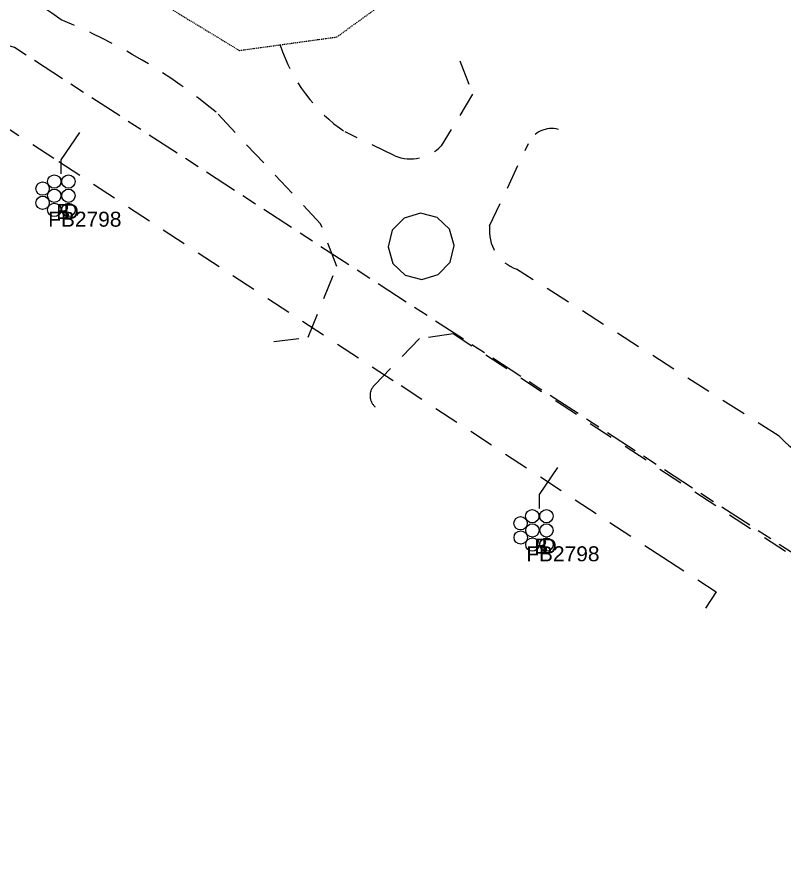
# Model space of a CAD drawing. Header units: metres. Extents: x 314728 to 315901, y 6265229 to 6266735.
# Drawn here: x 315245.5 to 315337.7, y 6265935 to 6266036.2 of the extents above; entities that cross this region are included whole.
import ezdxf
from ezdxf.enums import TextEntityAlignment as Align

# ---------------------------------------------------------------- set-up
doc = ezdxf.new("R2010")
doc.units = ezdxf.units.M
for name, pattern in [('Cable Exist UG', [8.2, 4, -1.2, 1.8, -1.2]), ('Dash', [5, 3, -2]), ('HIDDEN', [0.375, 0.25, -0.125]), ('HIDDEN2', [0.1875, 0.125, -0.0625])]:
    doc.linetypes.add(name, pattern=pattern)
doc.layers.get('0').update_dxf_attribs({"color": 6})
doc.layers.add('Cadastre Developer_SP_EXT', color=250, linetype='Continuous', lineweight=5)
doc.layers.add('Cadastre Other Property_SP_EXT', color=250, linetype='HIDDEN', lineweight=5)
doc.layers.add('Duct_SP_EXT', color=7, linetype='Continuous')
doc.layers.add('Mains_HV_EXT', color=7, linetype='Continuous')
doc.styles.get("Standard").update_dxf_attribs({"font": 'arial.ttf'})

# ---------------------------------------------------------------- blocks, each defined once
blk = doc.blocks.new('DUCT_EXT')
blk.add_circle((0, 0.8), 0.8)
at = {"flags": 1}
blk.add_attdef('Z', (0, 0), '', height=0.2, dxfattribs=at)
at = {"flags": 9}
for tag, p in [('DUCT_CODE', (0, 0)), ('XSECT_TYPE', (0, -0.2)), ('STATE', (0, -0.6)), ('FB_REFERENCE', (0, -0.4)), ('NOTES', (0, -0.8))]:
    blk.add_attdef(tag, text='', height=0.2, dxfattribs=at).set_placement(p, align=Align.MIDDLE_LEFT)

msp = doc.modelspace()

# ---------------------------------------------------------------- linework, layer by layer
at = {"layer": 'Cadastre Developer_SP_EXT', "linetype": 'Dash'}
for points in [[(315250.84, 6266035.85, 0.27008), (315230.25, 6266038.55)], [(315269.46, 6266024.76, 0.076466), (315250.84, 6266035.85)], [(315284.94, 6266022.38, -0.164434), (315277.16, 6266032.79)], [(315306.95, 6266020.98, -0.375725), (315310.58, 6266022.68)], [(315296.49, 6266020.72, -0.309484), (315290.92, 6266019.53)], [(315305.52, 6266005.93, -0.350632), (315302.3, 6266011.1)], [(315288.52, 6265992.03, 0.450228), (315288.56, 6265989.37)], [(315344.25, 6265982.48, -0.206934), (315337.07, 6265985.87)]]:
    msp.add_lwpolyline(points, format="xyb", dxfattribs=at)
for points in [[(315298.74, 6266030.94), (315300.26, 6266026.94), (315296.49, 6266020.72)], [(315276.4, 6265997.23), (315280.52, 6265997.74), (315283.94, 6266006.24), (315282.01, 6266011.37), (315269.46, 6266024.76)], [(315243.27, 6266023.59), (315250.57, 6266018.84)], [(315290.92, 6266019.53), (315284.94, 6266022.38)], [(315302.3, 6266011.1), (315306.95, 6266020.98)], [(315250.57, 6266018.84), (315291.66, 6265991.93)], [(315298.05, 6266008.74), (315297.48, 6266010.71), (315296, 6266012.13), (315294.01, 6266012.62), (315292.03, 6266012.05), (315290.61, 6266010.58), (315290.12, 6266008.58), (315290.69, 6266006.61), (315292.17, 6266005.19), (315294.16, 6266004.69), (315296.13, 6266005.26), (315297.55, 6266006.74), (315298.05, 6266008.74)], [(315337.07, 6265985.87), (315305.52, 6266005.93)], [(315341.99, 6265969.26), (315297.92, 6265998.15), (315293.87, 6265997.57), (315288.52, 6265992.03)], [(315291.66, 6265991.93), (315323.1, 6265971.33)], [(315323.1, 6265971.33), (315329.51, 6265967.16), (315328.23, 6265965.21)]]:
    msp.add_lwpolyline(points, dxfattribs=at)
at = {"layer": 'Cadastre Other Property_SP_EXT', "linetype": 'HIDDEN2'}
msp.add_lwpolyline([(315283.95, 6266033.79), (315290.69, 6266038.68), (315294.54, 6266046.89), (315296.53, 6266047.1), (315300.35, 6266070.19), (315302.47, 6266073.36), (315294.97, 6266078.41), (315285.27, 6266063.94), (315281.69, 6266059.64), (315280.36, 6266058.07), (315278.9, 6266056.91), (315277.46, 6266056.14), (315275.75, 6266055.58), (315274.04, 6266055.34), (315272.25, 6266055.41), (315270.12, 6266055.94), (315256.99, 6266065.29), (315251.02, 6266056.72), (315255.21, 6266053.8), (315250.64, 6266047.24), (315259.08, 6266040.17), (315272.25, 6266032.17), (315283.95, 6266033.79)], close=True, dxfattribs=at)
at = {"layer": 'Duct_SP_EXT'}
for points in [[(315250.87, 6266017.37), (315250.87, 6266019.05), (315253.08, 6266022.3)], [(315250.87, 6266017.37), (315250.87, 6266019.05), (315253.08, 6266022.3)], [(315308.27, 6265977.19), (315308.27, 6265978.87), (315310.47, 6265982.12)]]:
    msp.add_lwpolyline(points, dxfattribs=at)
at = {"layer": 'Mains_HV_EXT', "linetype": 'Cable Exist UG'}
msp.add_lwpolyline([(315395.43, 6265934.96), (315245.25, 6266032.52), (315238.63, 6266034.5), (315232.86, 6266034.85), (315228.66, 6266034.35), (315223.44, 6266032.79), (315219.74, 6266030.49), (315216.02, 6266026.85), (315212.85, 6266022.77), (315193.46, 6265993.52)], dxfattribs=at)

# ---------------------------------------------------------------- block references
at = {"layer": 'Duct_SP_EXT', "rotation": 90.01677608539735}
for p in [(315250.83, 6266016.43), (315252.53, 6266016.43), (315249.43, 6266015.58), (315250.83, 6266014.73), (315252.53, 6266014.73), (315249.43, 6266013.88), (315250.83, 6266013.03), (315252.53, 6266013.03), (315308.22, 6265976.25), (315309.92, 6265976.25), (315306.82, 6265975.4), (315308.23, 6265974.55), (315309.93, 6265974.55), (315306.83, 6265973.7), (315308.23, 6265972.85), (315309.93, 6265972.85)]:
    msp.add_blockref('DUCT_EXT', p, dxfattribs=at)

# ---------------------------------------------------------------- texts
at = {"layer": 'Duct_SP_EXT'}
for s, p in [('B', (315250.25, 6266011.94)), ('D', (315251.15, 6266011.94)), ('FB2798', (315249.29, 6266011.01)), ('B', (315307.65, 6265971.77)), ('D', (315308.55, 6265971.77)), ('FB2798', (315306.69, 6265970.84))]:
    msp.add_text(s, height=1.8, dxfattribs=at).set_placement(p)

doc.saveas('drawing.dxf')
